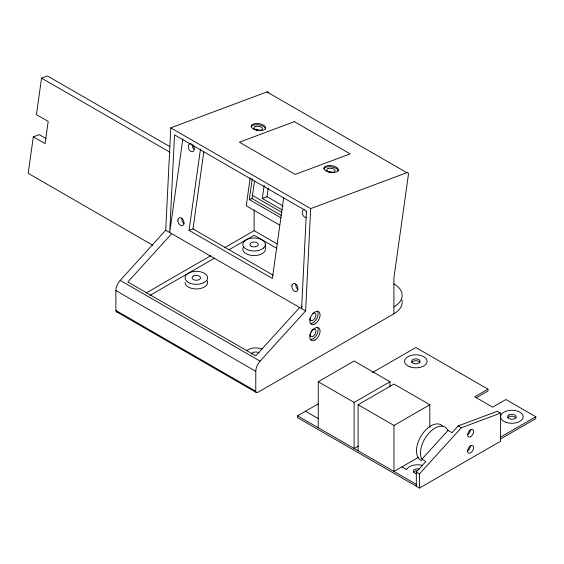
<?xml version="1.0" encoding="UTF-8"?>
<svg xmlns="http://www.w3.org/2000/svg" width="564" height="564" viewBox="0 0 564 564"><rect width="100%" height="100%" fill="white"/><g stroke="black" fill="none" stroke-linecap="round" stroke-linejoin="round"><path stroke-width="0.85" d="M165.717 230.211L170.779 127.852L266.941 91.925L406.827 172.69A2.799 1.614 -60 0 1 408.435 174.41L393.912 277.974L393.912 313.788L257.776 392.382A2.82 1.629 -60 0 1 255.781 391.233L115.895 310.468L115.895 290.566A10.356 5.978 -60 0 1 120.188 280.393L165.717 230.211L305.603 310.976L260.074 361.15A10.356 5.978 -60 0 0 255.781 371.331L255.781 391.233M305.603 310.976L310.665 208.609L170.779 127.852M45.825 138.448L39.205 134.627L33.318 136.826L28.2 173.324L152.893 245.319M169.856 146.619L47.446 75.943L41.56 78.142L36.434 114.64L48.194 121.422L45.078 143.616L33.318 136.826M182.842 138.85L169.701 232.516L174.537 134.881L306.449 211.042L301.613 308.677L301.98 306.076M283.657 197.95L272.363 278.454L189.067 230.366L200.488 148.995M189.067 230.366L192.994 228.899L203.801 151.857M250.176 177.907L246.264 205.797L279.723 225.114M256.782 130.841L257.029 129.1M281.161 217.944L249.295 199.55L252.221 178.696M249.295 199.55L252.045 198.521L254.484 181.143M282.127 209.914L262.309 198.472L264.135 185.443M262.309 198.472L267.019 196.716L268.238 188.023M171.696 233.665L127.852 281.986L255.781 355.842L299.625 307.521M421.837 459.258L447.999 430.424L446.533 428.217A20.431 11.795 -60 0 0 427.921 434.287A20.431 11.795 -60 0 0 421.477 458.708L425.827 461.556L416.317 472.04L416.317 486.217M318.456 403.739L297.552 415.809L297.552 417.649L419.503 488.057L500.564 441.252L500.564 413.095L497.377 411.255L458.158 425.912L451.983 432.722L447.999 430.424M419.503 488.057L419.503 473.88L461.352 427.752L500.564 413.095M467.189 451.08L467.972 450.58A4.23 2.439 -60 0 0 470.404 446.053M246.574 350.667L248.569 349.419A11.273 6.507 0 0 1 262.281 349.102M312.935 329.503L313.253 329.313A4.23 2.439 -60 0 1 315.925 331.117A4.23 2.439 -60 0 1 313.401 336.066L312.618 336.539A4.23 2.439 -60 0 1 309.967 334.276M146.111 293.026L210.76 255.703M224.451 247.8L254.117 230.669L276.959 243.859M149.883 295.451L214.553 258.115M229.005 249.767L254.117 235.273L276.889 248.421M318.244 427.752L318.244 381.736L354.114 361.023L389.978 381.736L389.978 386.946M372.473 372.55L415.837 347.516L487.973 389.16L487.973 391L476.192 397.803M318.244 381.736L354.114 402.442L389.978 381.736M358.098 450.763L358.098 404.748L393.968 384.035L429.831 404.748L429.831 427.322M358.457 445.955L354.114 448.465L354.114 402.442M358.098 404.748L393.968 425.453L429.831 404.748M487.973 389.16L474.719 396.809L492.654 407.166L505.908 399.516L535.8 416.768L535.8 418.615L500.804 438.82M418.523 457.291L393.968 471.469L393.968 425.453M500.804 436.98L535.8 416.768M310.665 208.609L406.827 172.69M416.592 473.626L415.731 473.471A4.23 2.439 0 0 1 413.68 470.228A4.23 2.439 0 0 1 419.292 469.044M259.017 352.845L258.199 352.415A4.23 2.439 0 0 0 253.06 352.556L252.312 353.022A4.23 2.439 0 0 0 251.572 354.213M267.019 196.716L283.022 205.959M252.284 195.356L281.951 212.48M252.045 198.521L281.633 215.603M41.56 78.142L170.053 152.329M192.994 228.899L273.258 275.239M458.158 425.912L461.352 427.752M120.188 280.393L260.074 361.15M115.895 290.566L255.781 371.331M416.317 472.04L419.503 473.88M305.519 411.205L318.089 418.46M401.935 466.872L406.686 469.615L406.877 469.107A11.273 6.507 0 0 1 422.598 465.455M297.552 415.809L416.754 484.624M116.48 311.758L256.366 392.523M265.369 244.832L265.369 249.436A11.273 6.507 0 0 1 263.557 252.637L261.64 253.927A11.273 6.507 0 0 1 247.956 254.526L245.721 253.426A11.273 6.507 0 0 1 243.401 247.053M254.117 209.815L254.117 230.669M193.262 145.378A4.23 2.827 69.5 0 1 193.022 151.54A4.23 2.827 69.5 0 1 188.439 148.008A4.23 2.827 69.5 0 1 191.055 143.679M306.322 217.563A4.23 2.827 69.5 0 1 302.431 213.855A4.23 2.827 69.5 0 1 304.236 209.427M297.545 289.128A4.23 2.827 69.5 0 1 295.832 284.277M306.358 212.381A4.23 2.827 69.5 0 1 306.181 211.317M193.924 149.326A4.23 2.827 69.5 0 1 192.239 144.462M184.322 223.894A4.23 2.827 69.5 0 1 181.855 218.472M393.912 283.875A28.179 16.271 0 0 1 401.702 298.314L400.891 300.224A28.179 16.271 0 0 1 393.912 306.887M117.375 311.843A2.82 1.629 -60 0 1 115.895 310.468M401.885 299.999A28.179 16.271 0 0 1 401.702 305.216L400.891 307.126A28.179 16.271 0 0 1 393.912 313.788M328.875 171.95A4.23 1.981 8 0 1 332.09 172.316M256.246 129.946A4.23 1.981 8 0 1 259.454 130.355M266.941 91.925A2.799 1.614 -60 0 1 268.556 92.926M207.214 280.759A11.273 6.507 0 0 1 197.795 288.895A11.273 6.507 0 0 1 185.055 282.444M311.363 331.265A4.23 2.439 -60 0 1 310.827 332.224M312.816 313.436A4.23 2.439 -60 0 1 315.925 314.959A4.23 2.439 -60 0 1 313.055 320.197L312.28 320.563A4.23 2.439 -60 0 1 310.024 317.743M311.723 330.469A4.23 2.439 -60 0 1 312.477 329.785M317.363 311.159A7.325 4.23 -60 0 1 316.679 318.794A7.325 4.23 -60 0 1 310.447 323.503M317.384 327.289A7.325 4.23 -60 0 1 316.651 334.953A7.325 4.23 -60 0 1 310.411 339.606M251.191 126.639A7.325 3.433 8 0 1 259.123 124.947A7.325 3.433 8 0 1 265.503 129.043M323.926 168.629A7.325 3.433 8 0 1 331.858 166.937A7.325 3.433 8 0 1 338.231 171.033M470.411 429.648A4.23 2.439 -60 0 1 467.443 434.837M421.935 460.781A20.431 11.795 -60 0 1 419.32 459.159L417.487 456.41A20.431 11.795 -60 0 1 423.931 431.989A20.431 11.795 -60 0 1 442.55 425.912M411.833 362.377A4.23 2.439 0 0 1 416.105 360.72A4.23 2.439 0 0 1 419.983 362.68M507.875 417.846A4.23 2.439 0 0 1 508.354 417.275L509.073 416.789A4.23 2.439 0 0 1 516.025 418.114M413.68 472.068A4.23 2.439 0 0 1 417.134 470.672M263.557 248.033L261.64 249.323A11.273 6.507 0 0 1 247.956 249.93L245.721 248.823A11.273 6.507 0 0 1 245.559 240.243A11.273 6.507 0 0 1 260.272 239.03L262.507 240.13A11.273 6.507 0 0 1 263.557 248.033M509.073 414.949L508.354 415.435A4.23 2.439 0 0 0 508.735 418.396L509.574 418.812A4.23 2.439 0 0 0 515.207 418.284A4.23 2.439 0 0 0 514.784 414.991A4.23 2.439 0 0 0 509.073 414.949M419.362 362.673L418.636 363.153A4.23 2.439 0 0 1 413.497 363.35L412.672 362.934A4.23 2.439 0 0 1 412.777 359.635A4.23 2.439 0 0 1 418.481 359.409A4.23 2.439 0 0 1 419.362 362.673M470.841 445.771L470.066 446.265A4.23 2.439 -60 0 0 467.626 451.249A4.23 2.439 -60 0 0 470.383 452.92L471.159 452.42A4.23 2.439 -60 0 0 473.598 447.435A4.23 2.439 -60 0 0 470.841 445.771M193.635 275.958L192.881 276.423A4.23 2.439 0 0 0 195.56 280.238A4.23 2.439 0 0 0 200.417 277.227A4.23 2.439 0 0 0 193.635 275.958M294.345 121.669L239.397 142.198L295.198 174.41L350.138 153.887L294.345 121.669M328.445 168.396L327.663 168.678A4.23 1.981 8 0 0 330.01 172.105A4.23 1.981 8 0 0 335.065 170.307A4.23 1.981 8 0 0 328.445 168.396M255.795 126.385L254.998 126.653A4.23 1.981 8 0 0 255.161 129.297A4.23 1.981 8 0 0 260.66 130.164L261.463 129.903A4.23 1.981 8 0 0 261.301 127.252A4.23 1.981 8 0 0 255.795 126.385M177.928 219.939A4.23 2.827 69.5 0 0 181.96 225.727A4.23 2.827 69.5 0 0 182.863 219.326A4.23 2.827 69.5 0 0 177.928 219.939M291.912 285.744A4.23 2.827 69.5 0 0 295.945 291.539A4.23 2.827 69.5 0 0 296.84 285.13A4.23 2.827 69.5 0 0 291.912 285.744M251.149 246.221A4.23 2.439 0 0 0 258.206 245.086A4.23 2.439 0 0 0 252.982 242.125A4.23 2.439 0 0 0 251.149 246.221M315.043 323.884A7.325 4.23 -60 0 0 319.358 312.308A7.325 4.23 -60 0 0 310.39 317.715A7.325 4.23 -60 0 0 315.043 323.884M315.001 340.014A7.325 4.23 -60 0 0 319.379 328.445A7.325 4.23 -60 0 0 310.404 333.775A7.325 4.23 -60 0 0 315.001 340.014M253.299 128.952A7.325 3.433 8 0 0 265.44 128.684A7.325 3.433 8 0 0 256.465 123.502A7.325 3.433 8 0 0 253.299 128.952M326.034 170.941A7.325 3.433 8 0 0 338.174 170.673A7.325 3.433 8 0 0 329.2 165.492A7.325 3.433 8 0 0 326.034 170.941M470.63 436.677A4.23 2.439 -60 0 0 473.189 430.008A4.23 2.439 -60 0 0 468.014 433.032A4.23 2.439 -60 0 0 470.63 436.677M188.355 282.444A11.273 6.507 0 0 0 207.214 279.525A11.273 6.507 0 0 0 193.41 271.552A11.273 6.507 0 0 0 188.355 282.444M409.788 366.811A11.273 6.507 0 0 0 427.103 361.602A11.273 6.507 0 0 0 410.634 355.546A11.273 6.507 0 0 0 409.788 366.811M506.141 422.373A11.273 6.507 0 0 0 523.159 416.845A11.273 6.507 0 0 0 506.359 411.1A11.273 6.507 0 0 0 506.141 422.373"/></g></svg>
